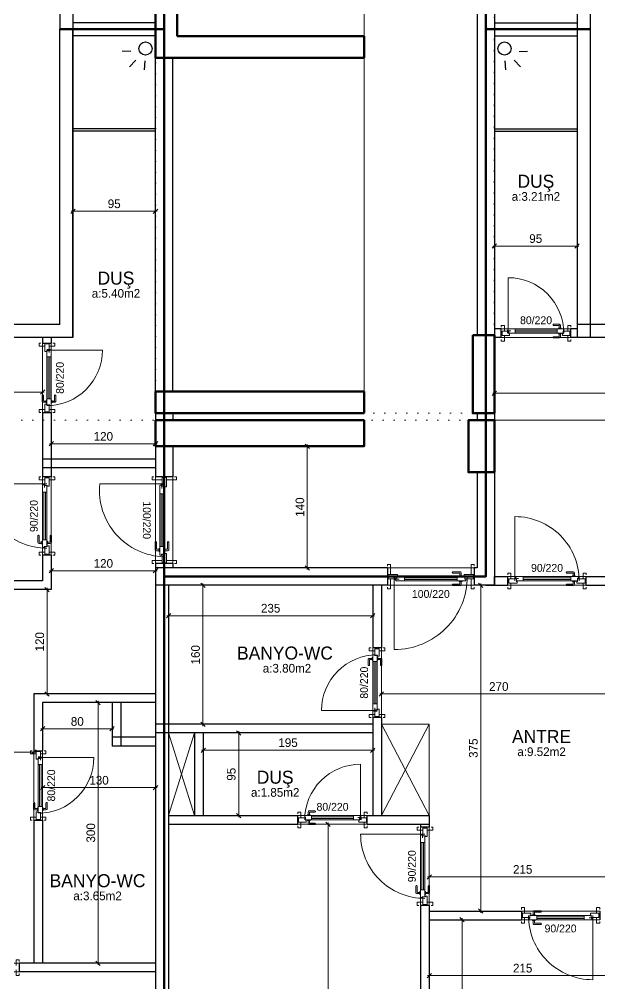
# Model space of a CAD drawing. Header units: centimetres. Extents: x 562865 to 1310255, y -148070 to 32737.
# Drawn here: x 614236 to 614904, y 6662 to 7772 of the extents above; entities that cross this region are included whole.
import ezdxf
from ezdxf.enums import TextEntityAlignment as Align

# ---------------------------------------------------------------- set-up
doc = ezdxf.new("R2010")
doc.units = ezdxf.units.CM
doc.header["$LTSCALE"] = 2.5
doc.linetypes.add('DOT', pattern=[0.25, 0, -0.25])
doc.layers.get('0').update_dxf_attribs({"color": 86})
for name, color, linetype, lineweight in [('ADAKENARI', 18, 'Continuous', 5), ('DUVAR', 4, 'Continuous', 30), ('duvar-kesim', 7, 'Continuous', 0), ('GÖRÜNÜŞLER', 96, 'Continuous', 25), ('iç ölçü', 106, 'Continuous', 18), ('kapi', 9, 'Continuous', 0), ('kolon', 1, 'Continuous', 53)]:
    doc.layers.add(name, color=color, linetype=linetype, lineweight=lineweight)
for name, color, linetype in [('alan', 7, 'Continuous'), ('kapi-yazi', 7, 'Continuous'), ('mahal', 7, 'Continuous')]:
    doc.layers.add(name, color=color, linetype=linetype)
doc.styles.add('PINAR', font='comic.ttf')
doc.dimstyles.new('TEMİZ ÖLÇÜ', dxfattribs={"dimtxt": 10, "dimasz": 5, "dimexe": 1.8, "dimexo": 0.625, "dimgap": 3, "dimtad": 1, "dimdec": 0, "dimrnd": 0.5, "dimzin": 1, "dimdsep": 46, "dimtxsty": 'PINAR', "dimblk": 'OBLIQUE', "dimcen": 0.9, "dimdle": 2, "dimclrd": 256, "dimclre": 256, "dimclrt": 7, "dimadec": 0, "dimazin": 0, "dimtfac": 1, "dimtdec": 0, "dimtofl": 0, "dimtmove": 2, "dimatfit": 2, "dimfxl": 10, "dimfxlon": 1, "dimlwd": -1, "dimlwe": -1, "dimarcsym": 0})

# ---------------------------------------------------------------- blocks, each defined once
blk = doc.blocks.new('_Oblique')
at = {"color": 0, "linetype": 'ByBlock', "lineweight": -2}
blk.add_line((-0.5, -0.5), (0.5, 0.5), dxfattribs=at)
blk = doc.blocks.new('*D941')
at = {"layer": 'Defpoints', "color": 0}
for p in [(614544.3, 7280.3), (614544.3, 7140.3), (614567.7, 7140.3)]:
    blk.add_point(p, dxfattribs=at)
at = {"layer": 'iç ölçü'}
for p, q in [((614567.7, 7282.3), (614567.7, 7138.3)), ((614557.7, 7280.3), (614569.5, 7280.3)), ((614557.7, 7140.3), (614569.5, 7140.3))]:
    blk.add_line(p, q, dxfattribs=at)
at = {"layer": 'iç ölçü', "linetype": 'ByBlock', "xscale": 5, "yscale": 5, "zscale": 5}
for p, rotation in [((614567.7, 7280.3), 90), ((614567.7, 7140.3), 270)]:
    blk.add_blockref('_Oblique', p, dxfattribs=dict(at, rotation=rotation))
at = {"layer": 'iç ölçü', "color": 7, "insert": (614559.3, 7210.3), "char_height": 10, "attachment_point": 5, "rotation": 90, "style": 'PINAR'}
blk.add_mtext('140', dxfattribs=at)
blk = doc.blocks.new('fm-door1')
at = {"linetype": 'Continuous'}
for p, q in [((0, 25), (0, -25)), ((100, 25), (0, 25)), ((80, 32), (80, 0)), ((84, 28), (128, 28)), ((90, 50), (910, 50)), ((90, 50), (90, 30)), ((100, 30), (90, 30)), ((100, 30), (100, -5)), ((100, 30), (100, -5)), ((100, 0), (900, 0)), ((190, 50), (190, 0)), ((810, 50), (810, 0)), ((910, 30), (900, 30)), ((900, 30), (900, -5)), ((900, 25), (1000, 25)), ((910, 50), (910, 30)), ((1000, 25), (1000, -25)), ((110, -25), (0, -25)), ((100, -5), (110, -5)), ((110, -5), (100, -5)), ((110, -5), (110, -25)), ((110, -25), (110, -5)), ((890, -25), (890, -5)), ((890, -5), (900, -5)), ((890, -25), (1000, -25))]:
    blk.add_line(p, q, dxfattribs=at)
at = {"color": 8, "linetype": 'Continuous'}
for p, q in [((190, 35), (810, 35)), ((190, 15), (810, 15))]:
    blk.add_line(p, q, dxfattribs=at)
at = {"linetype": 'Continuous'}
for points in [[(858, 58), (858, 89, 0.414214), (842, 104), (759, 104, 1), (759, 89), (835, 89, -0.414214), (842, 81), (842, 58)], [(858, -8), (858, -39, -0.414214), (842, -54), (759, -54, -1), (759, -39), (835, -39, 0.414214), (842, -31), (842, -8)]]:
    blk.add_lwpolyline(points, format="xyb", dxfattribs=at)
for points in [[(869, 50), (869, 58), (831, 58), (831, 50)], [(869, 0), (869, -8), (831, -8), (831, 0)]]:
    blk.add_lwpolyline(points, dxfattribs=at)
blk.add_circle((84, 32), 4.26, dxfattribs=at)
blk = doc.blocks.new('*D993')
at = {"layer": 'Defpoints', "color": 0}
for p in [(613777.8, 7359.8), (614263.1, 7359.8), (613777.8, 7342.6)]:
    blk.add_point(p, dxfattribs=at)
at = {"layer": 'iç ölçü'}
for p, q in [((613777.8, 7352.6), (613777.8, 7340.8)), ((614263.1, 7352.6), (614263.1, 7340.8)), ((614265.1, 7342.6), (613775.8, 7342.6))]:
    blk.add_line(p, q, dxfattribs=at)
at = {"layer": 'iç ölçü', "linetype": 'ByBlock', "xscale": 5, "yscale": 5, "zscale": 5, "rotation": 180}
blk.add_blockref('_Oblique', (613777.8, 7342.6), dxfattribs=at)
at = {"layer": 'iç ölçü', "linetype": 'ByBlock', "xscale": 5, "yscale": 5, "zscale": 5}
blk.add_blockref('_Oblique', (614263.1, 7342.6), dxfattribs=at)
at = {"layer": 'iç ölçü', "color": 7, "insert": (614020.4, 7351.1), "char_height": 10, "attachment_point": 5, "style": 'PINAR'}
blk.add_mtext('486', dxfattribs=at)
blk = doc.blocks.new('*D996')
at = {"layer": 'Defpoints', "color": 0}
for p in [(614133.1, 6940.1), (614253.1, 6940.1), (614253.1, 6928.4)]:
    blk.add_point(p, dxfattribs=at)
at = {"layer": 'iç ölçü'}
for p, q in [((614133.1, 6938.4), (614133.1, 6926.6)), ((614253.1, 6938.4), (614253.1, 6926.6)), ((614131.1, 6928.4), (614255.1, 6928.4))]:
    blk.add_line(p, q, dxfattribs=at)
at = {"layer": 'iç ölçü', "linetype": 'ByBlock', "xscale": 5, "yscale": 5, "zscale": 5, "rotation": 180}
blk.add_blockref('_Oblique', (614133.1, 6928.4), dxfattribs=at)
at = {"layer": 'iç ölçü', "linetype": 'ByBlock', "xscale": 5, "yscale": 5, "zscale": 5}
blk.add_blockref('_Oblique', (614253.1, 6928.4), dxfattribs=at)
at = {"layer": 'iç ölçü', "color": 7, "insert": (614193.1, 6936.8), "char_height": 10, "attachment_point": 5, "style": 'PINAR'}
blk.add_mtext('120', dxfattribs=at)
blk = doc.blocks.new('*D997')
at = {"layer": 'Defpoints', "color": 0}
for p in [(614268.3, 7115.3), (614273.1, 7115.3), (614263.1, 6995.3)]:
    blk.add_point(p, dxfattribs=at)
at = {"layer": 'iç ölçü'}
for p, q in [((614272.5, 7115.3), (614266.5, 7115.3)), ((614268.3, 6993.3), (614268.3, 7117.3)), ((614263.7, 6995.3), (614270.1, 6995.3))]:
    blk.add_line(p, q, dxfattribs=at)
at = {"layer": 'iç ölçü', "linetype": 'ByBlock', "xscale": 5, "yscale": 5, "zscale": 5}
for p, rotation in [((614268.3, 7115.3), 90), ((614268.3, 6995.3), 270)]:
    blk.add_blockref('_Oblique', p, dxfattribs=dict(at, rotation=rotation))
at = {"layer": 'iç ölçü', "color": 7, "insert": (614259.9, 7055.3), "char_height": 10, "attachment_point": 5, "rotation": 90, "style": 'PINAR'}
blk.add_mtext('120', dxfattribs=at)
blk = doc.blocks.new('*D998')
at = {"layer": 'Defpoints', "color": 0}
for p in [(614273.1, 7143.8), (614393.1, 7137), (614393.1, 7132.8)]:
    blk.add_point(p, dxfattribs=at)
at = {"layer": 'iç ölçü'}
for p, q in [((614273.1, 7143.2), (614273.1, 7135.2)), ((614393.1, 7133.4), (614393.1, 7138.8)), ((614271.1, 7137), (614395.1, 7137))]:
    blk.add_line(p, q, dxfattribs=at)
at = {"layer": 'iç ölçü', "linetype": 'ByBlock', "xscale": 5, "yscale": 5, "zscale": 5, "rotation": 180}
blk.add_blockref('_Oblique', (614273.1, 7137), dxfattribs=at)
at = {"layer": 'iç ölçü', "linetype": 'ByBlock', "xscale": 5, "yscale": 5, "zscale": 5}
blk.add_blockref('_Oblique', (614393.1, 7137), dxfattribs=at)
at = {"layer": 'iç ölçü', "color": 7, "insert": (614333.1, 7145.4), "char_height": 10, "attachment_point": 5, "style": 'PINAR'}
blk.add_mtext('120', dxfattribs=at)
blk = doc.blocks.new('*D1001')
at = {"layer": 'Defpoints', "color": 0}
for p in [(614314.7, 6985.3), (614327.1, 6985.3), (614314.7, 6685.3)]:
    blk.add_point(p, dxfattribs=at)
at = {"layer": 'iç ölçü'}
for p, q in [((614317.1, 6985.3), (614328.9, 6985.3)), ((614327.1, 6683.3), (614327.1, 6987.3)), ((614317.1, 6685.3), (614328.9, 6685.3))]:
    blk.add_line(p, q, dxfattribs=at)
at = {"layer": 'iç ölçü', "linetype": 'ByBlock', "xscale": 5, "yscale": 5, "zscale": 5}
for p, rotation in [((614327.1, 6985.3), 90), ((614327.1, 6685.3), 270)]:
    blk.add_blockref('_Oblique', p, dxfattribs=dict(at, rotation=rotation))
at = {"layer": 'iç ölçü', "color": 7, "insert": (614318.7, 6835.3), "char_height": 10, "attachment_point": 5, "rotation": 90, "style": 'PINAR'}
blk.add_mtext('300', dxfattribs=at)
blk = doc.blocks.new('*D1002')
at = {"layer": 'Defpoints', "color": 0}
for p in [(614263.1, 6889.3), (614393.1, 6889.3), (614393.1, 6887.4)]:
    blk.add_point(p, dxfattribs=at)
at = {"layer": 'iç ölçü'}
for p, q in [((614261.1, 6887.4), (614395.1, 6887.4)), ((614263.1, 6888.7), (614263.1, 6885.6)), ((614393.1, 6888.7), (614393.1, 6885.6))]:
    blk.add_line(p, q, dxfattribs=at)
at = {"layer": 'iç ölçü', "linetype": 'ByBlock', "xscale": 5, "yscale": 5, "zscale": 5, "rotation": 180}
blk.add_blockref('_Oblique', (614263.1, 6887.4), dxfattribs=at)
at = {"layer": 'iç ölçü', "linetype": 'ByBlock', "xscale": 5, "yscale": 5, "zscale": 5}
blk.add_blockref('_Oblique', (614393.1, 6887.4), dxfattribs=at)
at = {"layer": 'iç ölçü', "color": 7, "insert": (614328.1, 6895.8), "char_height": 10, "attachment_point": 5, "style": 'PINAR'}
blk.add_mtext('130', dxfattribs=at)
blk = doc.blocks.new('*D1003')
at = {"layer": 'Defpoints', "color": 0}
for p in [(614263.1, 6953.4), (614343.1, 6955.1), (614343.1, 6953.4)]:
    blk.add_point(p, dxfattribs=at)
at = {"layer": 'iç ölçü'}
for p, q in [((614261.1, 6955.1), (614345.1, 6955.1)), ((614263.1, 6954), (614263.1, 6956.9)), ((614343.1, 6954), (614343.1, 6956.9))]:
    blk.add_line(p, q, dxfattribs=at)
at = {"layer": 'iç ölçü', "linetype": 'ByBlock', "xscale": 5, "yscale": 5, "zscale": 5, "rotation": 180}
blk.add_blockref('_Oblique', (614263.1, 6955.1), dxfattribs=at)
at = {"layer": 'iç ölçü', "linetype": 'ByBlock', "xscale": 5, "yscale": 5, "zscale": 5}
blk.add_blockref('_Oblique', (614343.1, 6955.1), dxfattribs=at)
at = {"layer": 'iç ölçü', "color": 7, "insert": (614303.1, 6963.5), "char_height": 10, "attachment_point": 5, "style": 'PINAR'}
blk.add_mtext('80', dxfattribs=at)
blk = doc.blocks.new('*D1006')
at = {"layer": 'Defpoints', "color": 0}
for p in [(614273.1, 7290.3), (614393.1, 7290.3), (614393.1, 7283.2)]:
    blk.add_point(p, dxfattribs=at)
at = {"layer": 'iç ölçü'}
for p, q in [((614271.1, 7283.2), (614395.1, 7283.2)), ((614273.1, 7289.7), (614273.1, 7281.4)), ((614393.1, 7289.7), (614393.1, 7281.4))]:
    blk.add_line(p, q, dxfattribs=at)
at = {"layer": 'iç ölçü', "linetype": 'ByBlock', "xscale": 5, "yscale": 5, "zscale": 5, "rotation": 180}
blk.add_blockref('_Oblique', (614273.1, 7283.2), dxfattribs=at)
at = {"layer": 'iç ölçü', "linetype": 'ByBlock', "xscale": 5, "yscale": 5, "zscale": 5}
blk.add_blockref('_Oblique', (614393.1, 7283.2), dxfattribs=at)
at = {"layer": 'iç ölçü', "color": 7, "insert": (614333.1, 7291.6), "char_height": 10, "attachment_point": 5, "style": 'PINAR'}
blk.add_mtext('120', dxfattribs=at)
blk = doc.blocks.new('*D1007')
at = {"layer": 'Defpoints', "color": 0}
for p in [(614393.1, 7550.8), (614298.1, 7522.6), (614393.1, 7522.6)]:
    blk.add_point(p, dxfattribs=at)
at = {"layer": 'iç ölçü'}
for p, q in [((614296.1, 7550.8), (614395.1, 7550.8)), ((614298.1, 7540.8), (614298.1, 7552.6)), ((614393.1, 7540.8), (614393.1, 7552.6))]:
    blk.add_line(p, q, dxfattribs=at)
at = {"layer": 'iç ölçü', "linetype": 'ByBlock', "xscale": 5, "yscale": 5, "zscale": 5, "rotation": 180}
blk.add_blockref('_Oblique', (614298.1, 7550.8), dxfattribs=at)
at = {"layer": 'iç ölçü', "linetype": 'ByBlock', "xscale": 5, "yscale": 5, "zscale": 5}
blk.add_blockref('_Oblique', (614393.1, 7550.8), dxfattribs=at)
at = {"layer": 'iç ölçü', "color": 7, "insert": (614345.6, 7559.3), "char_height": 10, "attachment_point": 5, "style": 'PINAR'}
blk.add_mtext('95', dxfattribs=at)
blk = doc.blocks.new('*D1015')
at = {"layer": 'Defpoints', "color": 0}
for p in [(614606.5, 6845.3), (614591.7, 6357.6), (614606.5, 6357.6)]:
    blk.add_point(p, dxfattribs=at)
at = {"layer": 'iç ölçü'}
for p, q in [((614601.7, 6845.3), (614589.9, 6845.3)), ((614591.7, 6847.3), (614591.7, 6355.6)), ((614601.7, 6357.6), (614589.9, 6357.6))]:
    blk.add_line(p, q, dxfattribs=at)
at = {"layer": 'iç ölçü', "linetype": 'ByBlock', "xscale": 5, "yscale": 5, "zscale": 5}
for p, rotation in [((614591.7, 6845.3), 90), ((614591.7, 6357.6), 270)]:
    blk.add_blockref('_Oblique', p, dxfattribs=dict(at, rotation=rotation))
at = {"layer": 'iç ölçü', "color": 7, "insert": (614583.3, 6601.5), "char_height": 10, "attachment_point": 5, "rotation": 90, "style": 'PINAR'}
blk.add_mtext('488', dxfattribs=at)
blk = doc.blocks.new('*D1017')
at = {"layer": 'Defpoints', "color": 0}
for p in [(614783.1, 7337.2), (615383.4, 7341.3), (615383.4, 7334.6)]:
    blk.add_point(p, dxfattribs=at)
at = {"layer": 'iç ölçü'}
for p, q in [((614781.1, 7341.3), (615385.4, 7341.3)), ((614783.1, 7337.8), (614783.1, 7343.1)), ((615383.4, 7335.2), (615383.4, 7343.1))]:
    blk.add_line(p, q, dxfattribs=at)
at = {"layer": 'iç ölçü', "linetype": 'ByBlock', "xscale": 5, "yscale": 5, "zscale": 5, "rotation": 180}
blk.add_blockref('_Oblique', (614783.1, 7341.3), dxfattribs=at)
at = {"layer": 'iç ölçü', "linetype": 'ByBlock', "xscale": 5, "yscale": 5, "zscale": 5}
blk.add_blockref('_Oblique', (615383.4, 7341.3), dxfattribs=at)
at = {"layer": 'iç ölçü', "color": 7, "insert": (615083.3, 7349.8), "char_height": 10, "attachment_point": 5, "style": 'PINAR'}
blk.add_mtext('601', dxfattribs=at)
blk = doc.blocks.new('*D1020')
at = {"layer": 'Defpoints', "color": 0}
for p in [(614923.1, 6671.1), (614708.1, 6670), (614923.1, 6670)]:
    blk.add_point(p, dxfattribs=at)
at = {"layer": 'iç ölçü'}
for p, q in [((614706.1, 6671.1), (614925.1, 6671.1)), ((614708.1, 6670.6), (614708.1, 6672.9)), ((614923.1, 6670.6), (614923.1, 6672.9))]:
    blk.add_line(p, q, dxfattribs=at)
at = {"layer": 'iç ölçü', "linetype": 'ByBlock', "xscale": 5, "yscale": 5, "zscale": 5, "rotation": 180}
blk.add_blockref('_Oblique', (614708.1, 6671.1), dxfattribs=at)
at = {"layer": 'iç ölçü', "linetype": 'ByBlock', "xscale": 5, "yscale": 5, "zscale": 5}
blk.add_blockref('_Oblique', (614923.1, 6671.1), dxfattribs=at)
at = {"layer": 'iç ölçü', "color": 7, "insert": (614815.6, 6679.6), "char_height": 10, "attachment_point": 5, "style": 'PINAR'}
blk.add_mtext('215', dxfattribs=at)
blk = doc.blocks.new('*D1021')
at = {"layer": 'Defpoints', "color": 0}
for p in [(614826.9, 6735.3), (614745.9, 6357.6), (614826.9, 6357.6)]:
    blk.add_point(p, dxfattribs=at)
at = {"layer": 'iç ölçü'}
for p, q in [((614755.9, 6735.3), (614744.1, 6735.3)), ((614745.9, 6737.3), (614745.9, 6355.6)), ((614755.9, 6357.6), (614744.1, 6357.6))]:
    blk.add_line(p, q, dxfattribs=at)
at = {"layer": 'iç ölçü', "linetype": 'ByBlock', "xscale": 5, "yscale": 5, "zscale": 5}
for p, rotation in [((614745.9, 6735.3), 90), ((614745.9, 6357.6), 270)]:
    blk.add_blockref('_Oblique', p, dxfattribs=dict(at, rotation=rotation))
at = {"layer": 'iç ölçü', "color": 7, "insert": (614737.5, 6546.5), "char_height": 10, "attachment_point": 5, "rotation": 90, "style": 'PINAR'}
blk.add_mtext('378', dxfattribs=at)
blk = doc.blocks.new('*D1026')
at = {"layer": 'Defpoints', "color": 0}
for p in [(614488.8, 6950.3), (614502.2, 6950.3), (614502.2, 6855.3)]:
    blk.add_point(p, dxfattribs=at)
at = {"layer": 'iç ölçü'}
for p, q in [((614498.8, 6950.3), (614487, 6950.3)), ((614488.8, 6853.3), (614488.8, 6952.3)), ((614498.8, 6855.3), (614487, 6855.3))]:
    blk.add_line(p, q, dxfattribs=at)
at = {"layer": 'iç ölçü', "linetype": 'ByBlock', "xscale": 5, "yscale": 5, "zscale": 5}
for p, rotation in [((614488.8, 6950.3), 90), ((614488.8, 6855.3), 270)]:
    blk.add_blockref('_Oblique', p, dxfattribs=dict(at, rotation=rotation))
at = {"layer": 'iç ölçü', "color": 7, "insert": (614480.3, 6902.8), "char_height": 10, "attachment_point": 5, "rotation": 90, "style": 'PINAR'}
blk.add_mtext('95', dxfattribs=at)
blk = doc.blocks.new('*D1027')
at = {"layer": 'Defpoints', "color": 0}
for p in [(614448.1, 6928.9), (614643.1, 6930.5), (614643.1, 6928.9)]:
    blk.add_point(p, dxfattribs=at)
at = {"layer": 'iç ölçü'}
for p, q in [((614446.1, 6930.5), (614645.1, 6930.5)), ((614448.1, 6929.5), (614448.1, 6932.3)), ((614643.1, 6929.5), (614643.1, 6932.3))]:
    blk.add_line(p, q, dxfattribs=at)
at = {"layer": 'iç ölçü', "linetype": 'ByBlock', "xscale": 5, "yscale": 5, "zscale": 5, "rotation": 180}
blk.add_blockref('_Oblique', (614448.1, 6930.5), dxfattribs=at)
at = {"layer": 'iç ölçü', "linetype": 'ByBlock', "xscale": 5, "yscale": 5, "zscale": 5}
blk.add_blockref('_Oblique', (614643.1, 6930.5), dxfattribs=at)
at = {"layer": 'iç ölçü', "color": 7, "insert": (614545.6, 6939.1), "char_height": 10, "attachment_point": 5, "style": 'PINAR'}
blk.add_mtext('195', dxfattribs=at)
blk = doc.blocks.new('*D1028')
at = {"layer": 'Defpoints', "color": 0}
for p in [(614447.7, 7120.3), (614462.6, 7120.3), (614462.6, 6960.3)]:
    blk.add_point(p, dxfattribs=at)
at = {"layer": 'iç ölçü'}
for p, q in [((614457.7, 7120.3), (614445.9, 7120.3)), ((614447.7, 6958.3), (614447.7, 7122.3)), ((614457.7, 6960.3), (614445.9, 6960.3))]:
    blk.add_line(p, q, dxfattribs=at)
at = {"layer": 'iç ölçü', "linetype": 'ByBlock', "xscale": 5, "yscale": 5, "zscale": 5}
for p, rotation in [((614447.7, 7120.3), 90), ((614447.7, 6960.3), 270)]:
    blk.add_blockref('_Oblique', p, dxfattribs=dict(at, rotation=rotation))
at = {"layer": 'iç ölçü', "color": 7, "insert": (614439.2, 7040.3), "char_height": 10, "attachment_point": 5, "rotation": 90, "style": 'PINAR'}
blk.add_mtext('160', dxfattribs=at)
blk = doc.blocks.new('*D1029')
at = {"layer": 'Defpoints', "color": 0}
for p in [(614408.1, 7087.9), (614643.1, 7085.3), (614643.1, 7084.3)]:
    blk.add_point(p, dxfattribs=at)
at = {"layer": 'iç ölçü'}
for p, q in [((614406.1, 7085.3), (614645.1, 7085.3)), ((614408.1, 7087.3), (614408.1, 7083.5)), ((614643.1, 7084.9), (614643.1, 7087.1))]:
    blk.add_line(p, q, dxfattribs=at)
at = {"layer": 'iç ölçü', "linetype": 'ByBlock', "xscale": 5, "yscale": 5, "zscale": 5, "rotation": 180}
blk.add_blockref('_Oblique', (614408.1, 7085.3), dxfattribs=at)
at = {"layer": 'iç ölçü', "linetype": 'ByBlock', "xscale": 5, "yscale": 5, "zscale": 5}
blk.add_blockref('_Oblique', (614643.1, 7085.3), dxfattribs=at)
at = {"layer": 'iç ölçü', "color": 7, "insert": (614525.6, 7093.8), "char_height": 10, "attachment_point": 5, "style": 'PINAR'}
blk.add_mtext('235', dxfattribs=at)
blk = doc.blocks.new('*D1030')
at = {"layer": 'Defpoints', "color": 0}
for p in [(614653.1, 6998.7), (614923.1, 6998.7), (614923.1, 6995.2)]:
    blk.add_point(p, dxfattribs=at)
at = {"layer": 'iç ölçü'}
for p, q in [((614651.1, 6995.2), (614925.1, 6995.2)), ((614653.1, 6998), (614653.1, 6993.4)), ((614923.1, 6998), (614923.1, 6993.4))]:
    blk.add_line(p, q, dxfattribs=at)
at = {"layer": 'iç ölçü', "linetype": 'ByBlock', "xscale": 5, "yscale": 5, "zscale": 5, "rotation": 180}
blk.add_blockref('_Oblique', (614653.1, 6995.2), dxfattribs=at)
at = {"layer": 'iç ölçü', "linetype": 'ByBlock', "xscale": 5, "yscale": 5, "zscale": 5}
blk.add_blockref('_Oblique', (614923.1, 6995.2), dxfattribs=at)
at = {"layer": 'iç ölçü', "color": 7, "insert": (614788.1, 7003.7), "char_height": 10, "attachment_point": 5, "style": 'PINAR'}
blk.add_mtext('270', dxfattribs=at)
blk = doc.blocks.new('*D1031')
at = {"layer": 'Defpoints', "color": 0}
for p in [(614767.3, 7120.3), (614783.1, 7120.3), (614788.6, 6745.3)]:
    blk.add_point(p, dxfattribs=at)
at = {"layer": 'iç ölçü'}
for p, q in [((614777.3, 7120.3), (614765.5, 7120.3)), ((614767.3, 6743.3), (614767.3, 7122.3)), ((614777.3, 6745.3), (614765.5, 6745.3))]:
    blk.add_line(p, q, dxfattribs=at)
at = {"layer": 'iç ölçü', "linetype": 'ByBlock', "xscale": 5, "yscale": 5, "zscale": 5}
for p, rotation in [((614767.3, 7120.3), 90), ((614767.3, 6745.3), 270)]:
    blk.add_blockref('_Oblique', p, dxfattribs=dict(at, rotation=rotation))
at = {"layer": 'iç ölçü', "color": 7, "insert": (614758.9, 6932.8), "char_height": 10, "attachment_point": 5, "rotation": 90, "style": 'PINAR'}
blk.add_mtext('375', dxfattribs=at)
blk = doc.blocks.new('*D1032')
at = {"layer": 'Defpoints', "color": 0}
for p in [(614783.1, 7539.3), (614878.1, 7539.3), (614878.1, 7510.6)]:
    blk.add_point(p, dxfattribs=at)
at = {"layer": 'iç ölçü'}
for p, q in [((614783.1, 7520.6), (614783.1, 7508.8)), ((614878.1, 7520.6), (614878.1, 7508.8)), ((614781.1, 7510.6), (614880.1, 7510.6))]:
    blk.add_line(p, q, dxfattribs=at)
at = {"layer": 'iç ölçü', "linetype": 'ByBlock', "xscale": 5, "yscale": 5, "zscale": 5, "rotation": 180}
blk.add_blockref('_Oblique', (614783.1, 7510.6), dxfattribs=at)
at = {"layer": 'iç ölçü', "linetype": 'ByBlock', "xscale": 5, "yscale": 5, "zscale": 5}
blk.add_blockref('_Oblique', (614878.1, 7510.6), dxfattribs=at)
at = {"layer": 'iç ölçü', "color": 7, "insert": (614830.6, 7519.2), "char_height": 10, "attachment_point": 5, "style": 'PINAR'}
blk.add_mtext('95', dxfattribs=at)
blk = doc.blocks.new('*D1033')
at = {"layer": 'Defpoints', "color": 0}
for p in [(614708.1, 6803.9), (614923.1, 6800.6), (614923.1, 6784.7)]:
    blk.add_point(p, dxfattribs=at)
at = {"layer": 'iç ölçü'}
for p, q in [((614708.1, 6794.7), (614708.1, 6782.9)), ((614923.1, 6794.7), (614923.1, 6782.9)), ((614706.1, 6784.7), (614925.1, 6784.7))]:
    blk.add_line(p, q, dxfattribs=at)
at = {"layer": 'iç ölçü', "linetype": 'ByBlock', "xscale": 5, "yscale": 5, "zscale": 5, "rotation": 180}
blk.add_blockref('_Oblique', (614708.1, 6784.7), dxfattribs=at)
at = {"layer": 'iç ölçü', "linetype": 'ByBlock', "xscale": 5, "yscale": 5, "zscale": 5}
blk.add_blockref('_Oblique', (614923.1, 6784.7), dxfattribs=at)
at = {"layer": 'iç ölçü', "color": 7, "insert": (614815.6, 6793.2), "char_height": 10, "attachment_point": 5, "style": 'PINAR'}
blk.add_mtext('215', dxfattribs=at)

msp = doc.modelspace()

# ---------------------------------------------------------------- linework, layer by layer
at = {"layer": 'ADAKENARI', "color": 2, "linetype": 'DOT', "ltscale": 20}
for points in [[(614783.1, 8202.3), (614783.1, 7318.3), (614393.1, 7318.3), (614393.1, 8202.3)], [(615398.4, 6452.6), (615398.4, 7310.3), (613777.8, 7310.3), (613777.8, 6452.6)]]:
    msp.add_lwpolyline(points, close=True, dxfattribs=at)
msp.add_lwpolyline([(614783.1, 7760.3), (614783.1, 7318.3), (614393.1, 7318.3), (614393.1, 7760.3)], dxfattribs=at)
at = {"layer": 'DUVAR'}
for p, q in [((614283.1, 8115.3), (614283.1, 7760.3)), ((614298.1, 8115.3), (614298.1, 7405.3)), ((614878.1, 8115.3), (614878.1, 7405.3)), ((614893.1, 8115.3), (614893.1, 7760.3)), ((614763.1, 8112.3), (614763.1, 7408.3)), ((614783.1, 8112.3), (614783.1, 7408.3)), ((614283.1, 7420.3), (614283.1, 7760.3)), ((614393.1, 7767.8), (614298.1, 7767.8)), ((614298.1, 7405.3), (614298.1, 7760.3)), ((614783.1, 7767.8), (614878.1, 7767.8)), ((614893.1, 7760.3), (614893.1, 7405.3)), ((614393.1, 7752.8), (614298.1, 7752.8)), ((614783.1, 7752.8), (614878.1, 7752.8)), ((614393.1, 7343.3), (614393.1, 7727.3)), ((614413.1, 7343.3), (614413.1, 7727.3)), ((614283.1, 7420.3), (613667.8, 7420.3)), ((614791, 7415.3), (614783.1, 7415.3)), ((614791, 7405.3), (614791, 7415.3)), ((614878.1, 7415.3), (614871, 7415.3)), ((614871, 7405.3), (614871, 7415.3)), ((615508.4, 7420.3), (614878.1, 7420.3)), ((614298.1, 7405.3), (613762.8, 7405.3)), ((614263.1, 7405.3), (614263.1, 7399)), ((614273.1, 7405.3), (614273.1, 7399)), ((614791, 7405.3), (614783.1, 7405.3)), ((614878.1, 7405.3), (614871, 7405.3)), ((615383.4, 7405.3), (614878.1, 7405.3)), ((614263.1, 7399), (614273.1, 7399)), ((614263.1, 7319), (614263.1, 7245)), ((614263.1, 7319), (614273.1, 7319)), ((614273.1, 7319), (614273.1, 7245)), ((614393.1, 7318.3), (614393.1, 7310.3)), ((614393.1, 7318.3), (614393.1, 7310.3)), ((614413.1, 7318.3), (614413.1, 7310.3)), ((614413.1, 7318.3), (614413.1, 7310.3)), ((614763.1, 7318.3), (614763.1, 7311.3)), ((614783.1, 7318.3), (614783.1, 7120.3)), ((614393.1, 7280.3), (614393.1, 7245.2)), ((614413.1, 7280.3), (614413.1, 7245.2)), ((614393.1, 7265.3), (614263.1, 7265.3)), ((614393.1, 7255.3), (614263.1, 7255.3)), ((614763.1, 7250.3), (614763.1, 7140.3)), ((614273.1, 7245), (614263.1, 7245)), ((614413.1, 7245.2), (614393.1, 7245.2)), ((614263.1, 7155), (614263.1, 7125.3)), ((614273.1, 7155), (614263.1, 7155)), ((614273.1, 7155), (614273.1, 7115.3)), ((614393.1, 7145.2), (614393.1, 7120.3)), ((614413.1, 7145.2), (614393.1, 7145.2)), ((614659.9, 7140.3), (614393.1, 7140.3)), ((614413.1, 7145.2), (614413.1, 7140.3)), ((614659.9, 7140.3), (614659.9, 7120.3)), ((614763.1, 7140.3), (614759.9, 7140.3)), ((614759.9, 7140.3), (614759.9, 7120.3)), ((614783.1, 7130.3), (614798.6, 7130.3)), ((614783.1, 7120.3), (614783.1, 7130.3)), ((614798.6, 7120.3), (614798.6, 7130.3)), ((614888.6, 7130.3), (615383.4, 7130.3)), ((614888.6, 7120.3), (614888.6, 7130.3)), ((614263.1, 7125.3), (613667.8, 7125.3)), ((614273.1, 7115.3), (613682.8, 7115.3)), ((614393.1, 7120.3), (614393.1, 6342.6)), ((614659.9, 7120.3), (614393.1, 7120.3)), ((614408.1, 7120.3), (614408.1, 6342.6)), ((614643.1, 7120.3), (614643.1, 7048.2)), ((614653.1, 7120.3), (614653.1, 7048.2)), ((614783.1, 7120.3), (614759.9, 7120.3)), ((614773.1, 7120.3), (614798.6, 7120.3)), ((614773.1, 7120.3), (614773.1, 7120.3)), ((614888.6, 7120.3), (615493.4, 7120.3)), ((614653.1, 7048.2), (614643.1, 7048.2)), ((614253.1, 6995.3), (614253.1, 6929.9)), ((614393.1, 6995.3), (614253.1, 6995.3)), ((614263.1, 6985.3), (614263.1, 6929.9)), ((614393.1, 6985.3), (614263.1, 6985.3)), ((614343.1, 6985.3), (614343.1, 6935.3)), ((614353.1, 6985.3), (614353.1, 6935.3)), ((614643.1, 6960.3), (614393.1, 6960.3)), ((614643.1, 6968.2), (614643.1, 6855.3)), ((614653.1, 6968.2), (614643.1, 6968.2)), ((614653.1, 6968.2), (614653.1, 6855.3)), ((614643.1, 6950.3), (614393.1, 6950.3)), ((614438.1, 6950.3), (614438.1, 6855.3)), ((614448.1, 6950.3), (614448.1, 6855.3)), ((614393.1, 6945.3), (614343.1, 6945.3)), ((614253.1, 6929.9), (614263.1, 6929.9)), ((614393.1, 6935.3), (614343.1, 6935.3)), ((614253.1, 6849.9), (614253.1, 6685.3)), ((614253.1, 6849.9), (614263.1, 6849.9)), ((614263.1, 6849.9), (614263.1, 6685.3)), ((614408.1, 6855.3), (614556.8, 6855.3)), ((614556.8, 6845.3), (614556.8, 6855.3)), ((614636.8, 6855.3), (614708.1, 6855.3)), ((614636.8, 6845.3), (614636.8, 6855.3)), ((614708.1, 6855.3), (614708.1, 6841.9)), ((614408.1, 6845.3), (614556.8, 6845.3)), ((614636.8, 6845.3), (614708.1, 6845.3)), ((614698.1, 6845.3), (614698.1, 6841.9)), ((614708.1, 6841.9), (614698.1, 6841.9)), ((614698.1, 6751.9), (614698.1, 6342.6)), ((614708.1, 6751.9), (614698.1, 6751.9)), ((614708.1, 6751.9), (614708.1, 6342.6)), ((614708.1, 6745.3), (614814.2, 6745.3)), ((614814.2, 6745.3), (614814.2, 6735.3)), ((614904.2, 6745.3), (614904.2, 6735.3)), ((614708.1, 6735.3), (614814.2, 6735.3)), ((614393.1, 6685.3), (614236.4, 6685.3)), ((614236.4, 6685.3), (614236.4, 6675.3)), ((614393.1, 6675.3), (614236.4, 6675.3))]:
    msp.add_line(p, q, dxfattribs=at)
at = {"layer": 'duvar-kesim'}
for p, q in [((614791, 7415.3), (614871, 7415.3)), ((614791, 7405.3), (614871, 7405.3)), ((614263.1, 7399), (614263.1, 7319)), ((614273.1, 7399), (614273.1, 7319)), ((614263.1, 7245), (614263.1, 7155)), ((614273.1, 7245), (614273.1, 7155)), ((614393.1, 7245.2), (614393.1, 7145.2)), ((614413.1, 7245.2), (614413.1, 7145.2)), ((614659.9, 7140.3), (614759.9, 7140.3)), ((614798.6, 7130.3), (614888.6, 7130.3)), ((614659.9, 7120.3), (614759.9, 7120.3)), ((614798.6, 7120.3), (614888.6, 7120.3)), ((614643.1, 6968.2), (614643.1, 7048.2)), ((614653.1, 6968.2), (614653.1, 7048.2)), ((614253.1, 6929.9), (614253.1, 6849.9)), ((614263.1, 6929.9), (614263.1, 6849.9)), ((614636.8, 6855.3), (614556.8, 6855.3)), ((614636.8, 6845.3), (614556.8, 6845.3)), ((614698.1, 6841.9), (614698.1, 6751.9)), ((614708.1, 6841.9), (614708.1, 6751.9)), ((614904.2, 6745.3), (614814.2, 6745.3)), ((614904.2, 6735.3), (614814.2, 6735.3)), ((614146.4, 6685.3), (614236.4, 6685.3)), ((614146.4, 6675.3), (614236.4, 6675.3))]:
    msp.add_line(p, q, dxfattribs=at)
at = {"layer": 'GÖRÜNÜŞLER'}
for p, q in [((614364.6, 7734.6), (614354.9, 7735.1)), ((614811.6, 7734.6), (614821.3, 7735.1)), ((614370.3, 7724.7), (614363.3, 7717.1)), ((614381, 7723.9), (614380.2, 7713.5)), ((614795.2, 7723.9), (614796, 7713.5)), ((614805.9, 7724.7), (614813, 7717.1)), ((614393.1, 7645.8), (614298.1, 7645.8)), ((614393.1, 7642.8), (614298.1, 7642.8)), ((614783.1, 7645.8), (614878.1, 7645.8)), ((614783.1, 7642.8), (614878.1, 7642.8))]:
    msp.add_line(p, q, dxfattribs=at)
for centre in [(614381.5, 7738), (614794.7, 7738)]:
    msp.add_circle(centre, 7.58, dxfattribs=at)
at = {"layer": 'iç ölçü'}
for p, q in [((614633.1, 7752.3), (614633.1, 7952.3)), ((614633.1, 7727.3), (614633.1, 7330.8)), ((614653.1, 6960.3), (614708.1, 6960.3)), ((614708.1, 6960.3), (614653.1, 6855.3)), ((614653.1, 6960.3), (614708.1, 6855.3)), ((614708.1, 6855.3), (614708.1, 6960.3)), ((614438.1, 6855.3), (614408.1, 6950.3)), ((614438.1, 6950.3), (614408.1, 6855.3))]:
    msp.add_line(p, q, dxfattribs=at)
msp.add_lwpolyline([(615398.4, 6452.6), (615398.4, 7310.3), (614783.1, 7310.3), (614783.1, 8210.3)], dxfattribs=at)
at = {"layer": 'kapi'}
for points in [[(614799, 7410.3), (614799, 7474.3, -0.414214), (614863, 7410.3, -0.414214)], [(614268.1, 7391), (614332.1, 7391, -0.414214), (614268.1, 7327, -0.414214)], [(614403.1, 7237.2), (614329.1, 7237.2, 0.43955), (614403.1, 7153.2, 0.414214)], [(614268.1, 7237), (614194.1, 7237, 0.414214), (614268.1, 7163, 0.414214)], [(614806.6, 7125.3), (614806.6, 7199.3, -0.414214), (614880.6, 7125.3, -0.414214)], [(614667.9, 7130.3), (614667.9, 7046.3, 0.414214), (614751.9, 7130.3, 0.414214)], [(614648.1, 6976.2), (614584.1, 6976.2, -0.414214), (614648.1, 7040.2, -0.414214)], [(614258.1, 6921.9), (614322.1, 6921.9, -0.414214), (614258.1, 6857.9, -0.414214)], [(614628.8, 6850.3), (614628.8, 6914.3, 0.414214), (614564.8, 6850.3, 0.414214)], [(614703.1, 6833.9), (614629.1, 6833.9, 0.414214), (614703.1, 6759.9, 0.414214)], [(614896.2, 6740.3), (614896.2, 6666.3, -0.414214), (614822.2, 6740.3, -0.414214)]]:
    msp.add_lwpolyline(points, format="xyb", dxfattribs=at)
for points in [[(614791, 7417.3), (614791, 7419.3), (614794.5, 7419.3), (614794.5, 7412.8)], [(614871, 7417.3), (614871, 7419.3), (614867.5, 7419.3), (614867.5, 7412.8)], [(614791, 7403.3), (614791, 7401.3), (614794.5, 7401.3), (614794.5, 7407.8)], [(614871, 7403.3), (614871, 7401.3), (614867.5, 7401.3), (614867.5, 7407.8)], [(614261.1, 7399), (614259.1, 7399), (614259.1, 7395.5), (614265.6, 7395.5)], [(614275.1, 7399), (614277.1, 7399), (614277.1, 7395.5), (614270.6, 7395.5)], [(614261.1, 7319), (614259.1, 7319), (614259.1, 7322.5), (614265.6, 7322.5)], [(614275.1, 7319), (614277.1, 7319), (614277.1, 7322.5), (614270.6, 7322.5)], [(614261.1, 7245), (614259.1, 7245), (614259.1, 7241.5), (614265.6, 7241.5)], [(614275.1, 7245), (614277.1, 7245), (614277.1, 7241.5), (614270.6, 7241.5)], [(614391.1, 7245.2), (614389.1, 7245.2), (614389.1, 7241.7), (614400.6, 7241.7)], [(614415.1, 7245.2), (614417.1, 7245.2), (614417.1, 7241.7), (614405.6, 7241.7)], [(614261.1, 7155), (614259.1, 7155), (614259.1, 7158.5), (614265.6, 7158.5)], [(614275.1, 7155), (614277.1, 7155), (614277.1, 7158.5), (614270.6, 7158.5)], [(614391.1, 7145.2), (614389.1, 7145.2), (614389.1, 7148.7), (614400.6, 7148.7)], [(614415.1, 7145.2), (614417.1, 7145.2), (614417.1, 7148.7), (614405.6, 7148.7)], [(614659.9, 7142.3), (614659.9, 7144.3), (614663.4, 7144.3), (614663.4, 7132.8)], [(614759.9, 7142.3), (614759.9, 7144.3), (614756.4, 7144.3), (614756.4, 7132.8)], [(614659.9, 7118.3), (614659.9, 7116.3), (614663.4, 7116.3), (614663.4, 7127.8)], [(614759.9, 7118.3), (614759.9, 7116.3), (614756.4, 7116.3), (614756.4, 7127.8)], [(614798.6, 7132.3), (614798.6, 7134.3), (614802.1, 7134.3), (614802.1, 7127.8)], [(614888.6, 7132.3), (614888.6, 7134.3), (614885.1, 7134.3), (614885.1, 7127.8)], [(614798.6, 7118.3), (614798.6, 7116.3), (614802.1, 7116.3), (614802.1, 7122.8)], [(614888.6, 7118.3), (614888.6, 7116.3), (614885.1, 7116.3), (614885.1, 7122.8)], [(614641.1, 7048.2), (614639.1, 7048.2), (614639.1, 7044.7), (614645.6, 7044.7)], [(614655.1, 7048.2), (614657.1, 7048.2), (614657.1, 7044.7), (614650.6, 7044.7)], [(614641.1, 6968.2), (614639.1, 6968.2), (614639.1, 6971.7), (614645.6, 6971.7)], [(614655.1, 6968.2), (614657.1, 6968.2), (614657.1, 6971.7), (614650.6, 6971.7)], [(614251.1, 6929.9), (614249.1, 6929.9), (614249.1, 6926.4), (614255.6, 6926.4)], [(614265.1, 6929.9), (614267.1, 6929.9), (614267.1, 6926.4), (614260.6, 6926.4)], [(614251.1, 6849.9), (614249.1, 6849.9), (614249.1, 6853.4), (614255.6, 6853.4)], [(614265.1, 6849.9), (614267.1, 6849.9), (614267.1, 6853.4), (614260.6, 6853.4)], [(614556.8, 6857.3), (614556.8, 6859.3), (614560.3, 6859.3), (614560.3, 6852.8)], [(614636.8, 6857.3), (614636.8, 6859.3), (614633.3, 6859.3), (614633.3, 6852.8)], [(614556.8, 6843.3), (614556.8, 6841.3), (614560.3, 6841.3), (614560.3, 6847.8)], [(614636.8, 6843.3), (614636.8, 6841.3), (614633.3, 6841.3), (614633.3, 6847.8)], [(614696.1, 6841.9), (614694.1, 6841.9), (614694.1, 6838.4), (614700.6, 6838.4)], [(614710.1, 6841.9), (614712.1, 6841.9), (614712.1, 6838.4), (614705.6, 6838.4)], [(614696.1, 6751.9), (614694.1, 6751.9), (614694.1, 6755.4), (614700.6, 6755.4)], [(614710.1, 6751.9), (614712.1, 6751.9), (614712.1, 6755.4), (614705.6, 6755.4)], [(614814.2, 6747.3), (614814.2, 6749.3), (614817.7, 6749.3), (614817.7, 6742.8)], [(614904.2, 6747.3), (614904.2, 6749.3), (614900.7, 6749.3), (614900.7, 6742.8)], [(614814.2, 6733.3), (614814.2, 6731.3), (614817.7, 6731.3), (614817.7, 6737.8)], [(614904.2, 6733.3), (614904.2, 6731.3), (614900.7, 6731.3), (614900.7, 6737.8)], [(614236.4, 6687.3), (614236.4, 6689.3), (614232.9, 6689.3), (614232.9, 6682.8)], [(614236.4, 6673.3), (614236.4, 6671.3), (614232.9, 6671.3), (614232.9, 6677.8)]]:
    msp.add_lwpolyline(points, dxfattribs=at)
at = {"layer": 'kolon'}
for p, q in [((614393.1, 7727.3), (614393.1, 8202.3)), ((614418.1, 7952.3), (614418.1, 7752.3)), ((614418.1, 7752.3), (614633.1, 7752.3)), ((614633.1, 7752.3), (614633.1, 7727.3)), ((614418.1, 7727.3), (614393.1, 7727.3)), ((614633.1, 7727.3), (614418.1, 7727.3)), ((614393.1, 7343.3), (614633.1, 7343.3)), ((614393.1, 7343.3), (614393.1, 7318.3)), ((614633.1, 7343.3), (614418.1, 7343.3)), ((614633.1, 7343.3), (614633.1, 7318.3)), ((614633.1, 7318.3), (614633.1, 7343.3)), ((614633.1, 7318.3), (614393.1, 7318.3)), ((614393.1, 7318.3), (614633.1, 7318.3))]:
    msp.add_line(p, q, dxfattribs=at)
at = {"layer": 'kolon', "color": 6, "lineweight": 106}
for p, q in [((614403.1, 7760.3), (614283.1, 7760.3)), ((614773.1, 7760.3), (614893.1, 7760.3)), ((614403.1, 7130.3), (614403.1, 6342.6))]:
    msp.add_line(p, q, dxfattribs=at)
msp.add_lwpolyline([(614403.1, 7130.3), (614773.1, 7130.3), (614773.1, 8390.3), (614403.1, 8390.3)], close=True, dxfattribs=at)
at = {"layer": 'kolon'}
for points in [[(614758.1, 7408.3), (614783.1, 7408.3), (614783.1, 7318.3), (614758.1, 7318.3)], [(614393.1, 7310.3), (614393.1, 7280.3), (614633.1, 7280.3), (614633.1, 7310.3)], [(614393.1, 7310.3), (614393.1, 7280.3), (614633.1, 7280.3), (614633.1, 7310.3)], [(614783.1, 7310.3), (614753.1, 7310.3), (614753.1, 7250.3), (614783.1, 7250.3)]]:
    msp.add_lwpolyline(points, close=True, dxfattribs=at)

# ---------------------------------------------------------------- block references
at = {"layer": 'kapi'}
for p, xscale, yscale, zscale in [((614792, 7410.3), 0.07800000000133878, 0.09999999999854481, 0.07800000000000001), ((614660.9, 7130.3), 0.09800000000177533, -0.09999999999854481, 0.098), ((614799.6, 7125.3), 0.08799999999973807, 0.09999999999854481, 0.08800000000000001)]:
    msp.add_blockref('fm-door1', p, dxfattribs=dict(at, xscale=xscale, yscale=yscale, zscale=zscale))
for p, xscale, yscale, zscale, rotation in [((614268.1, 7398), 0.07800000000133878, 0.09999999999854481, 0.07800000000000001, 270), ((614268.1, 7244), 0.08800000000337604, -0.09999999999854481, 0.08800000000000001, 270), ((614403.1, 7244.2), 0.09799999999813735, -0.09999999999854481, 0.098, 270), ((614648.1, 6969.2), 0.07800000000133878, 0.09999999999854481, 0.07800000000000001, 90), ((614258.1, 6928.9), 0.07800000000133878, 0.09999999999854481, 0.07800000000000001, 270), ((614635.8, 6850.3), 0.07800000000133878, -0.09999999999854481, 0.07800000000000001, 180), ((614703.1, 6840.9), 0.08800000000337604, -0.09999999999854481, 0.08800000000000001, 270), ((614903.2, 6740.3), 0.08799999999973807, 0.09999999999854481, 0.08800000000000001, 180)]:
    msp.add_blockref('fm-door1', p, dxfattribs=dict(at, xscale=xscale, yscale=yscale, zscale=zscale, rotation=rotation))

# ---------------------------------------------------------------- texts
at = {"layer": 'alan', "style": 'PINAR'}
for s, p in [('a:3.21m2', (614830.8, 7562.8)), ('a:5.40m2', (614347.6, 7451.3)), ('a:3.80m2', (614544.4, 7019.8)), ('a:9.52m2', (614837.3, 6923.7)), ('a:1.85m2', (614530.8, 6876.9)), ('a:3.65m2', (614326.4, 6757.8))]:
    msp.add_text(s, height=10, dxfattribs=at).set_placement(p, align=Align.CENTER)
at = {"layer": 'kapi-yazi', "style": 'PINAR'}
for s, p in [('80/220', (614831, 7425.3)), ('90/220', (614843.6, 7140.3)), ('100/220', (614709.9, 7110.3))]:
    msp.add_text(s, height=9, dxfattribs=at).set_placement(p, align=Align.MIDDLE_CENTER)
for s, rotation, p in [('80/220', 90, (614283.1, 7359)), ('90/220', 90, (614253.1, 7200)), ('100/220', 270, (614383.1, 7195.2)), ('80/220', 90, (614633.1, 7008.2)), ('80/220', 90, (614273.1, 6889.9)), ('80/220', 0, (614596.8, 6865.3)), ('90/220', 90, (614688.1, 6796.9)), ('90/220', 0, (614859.2, 6725.3))]:
    msp.add_text(s, height=9, rotation=rotation, dxfattribs=at).set_placement(p, align=Align.MIDDLE_CENTER)
at = {"layer": 'mahal', "style": 'PINAR'}
for s, p in [('DUŞ', (614830.8, 7577.8)), ('DUŞ', (614347.6, 7466.3)), ('BANYO-WC', (614542.1, 7034.8)), ('ANTRE', (614837.3, 6938.7)), ('DUŞ', (614530.8, 6891.9)), ('BANYO-WC', (614326.4, 6772.8))]:
    msp.add_text(s, height=15, dxfattribs=at).set_placement(p, align=Align.CENTER)

# ---------------------------------------------------------------- dimensions: what is measured, and where the dimension line sits
at = {"layer": 'iç ölçü'}
for base, p1, p2, picture, middle in [((614393.1, 7550.8), (614298.1, 7522.6), (614393.1, 7522.6), '*D1007', (614345.6, 7559.3)), ((614878.1, 7510.6), (614783.1, 7539.3), (614878.1, 7539.3), '*D1032', (614830.6, 7519.2)), ((613777.8, 7342.6), (614263.1, 7359.8), (613777.8, 7359.8), '*D993', (614020.4, 7351.1)), ((615383.4, 7341.3), (614783.1, 7337.2), (615383.4, 7334.6), '*D1017', (615083.3, 7349.8)), ((614393.1, 7283.2), (614273.1, 7290.3), (614393.1, 7290.3), '*D1006', (614333.1, 7291.6)), ((614393.1, 7137), (614273.1, 7143.8), (614393.1, 7132.8), '*D998', (614333.1, 7145.4)), ((614643.1, 7085.3), (614408.1, 7087.9), (614643.1, 7084.3), '*D1029', (614525.6, 7093.8)), ((614923.1, 6995.2), (614653.1, 6998.7), (614923.1, 6998.7), '*D1030', (614788.1, 7003.7)), ((614343.1, 6955.1), (614263.1, 6953.4), (614343.1, 6953.4), '*D1003', (614303.1, 6963.5)), ((614253.1, 6928.4), (614133.1, 6940.1), (614253.1, 6940.1), '*D996', (614193.1, 6936.8)), ((614643.1, 6930.5), (614448.1, 6928.9), (614643.1, 6928.9), '*D1027', (614545.6, 6939.1)), ((614393.1, 6887.4), (614263.1, 6889.3), (614393.1, 6889.3), '*D1002', (614328.1, 6895.8)), ((614923.1, 6784.7), (614708.1, 6803.9), (614923.1, 6800.6), '*D1033', (614815.6, 6793.2)), ((614923.1, 6671.1), (614708.1, 6670), (614923.1, 6670), '*D1020', (614815.6, 6679.6))]:
    dim = msp.add_linear_dim(base=base, p1=p1, p2=p2, dimstyle='TEMİZ ÖLÇÜ', override={"dimarcsym": 1}, dxfattribs=at)
    dim.commit()
    dim.dimension.update_dxf_attribs({"geometry": picture, "text_midpoint": middle})
for base, p1, p2, picture, middle in [((614567.7, 7140.3), (614544.3, 7280.3), (614544.3, 7140.3), '*D941', (614559.3, 7210.3)), ((614268.3, 7115.3), (614263.1, 6995.3), (614273.1, 7115.3), '*D997', (614259.9, 7055.3)), ((614447.7, 7120.3), (614462.6, 6960.3), (614462.6, 7120.3), '*D1028', (614439.2, 7040.3)), ((614767.3, 7120.3), (614788.6, 6745.3), (614783.1, 7120.3), '*D1031', (614758.9, 6932.8)), ((614327.1, 6985.3), (614314.7, 6685.3), (614314.7, 6985.3), '*D1001', (614318.7, 6835.3)), ((614488.8, 6950.3), (614502.2, 6855.3), (614502.2, 6950.3), '*D1026', (614480.3, 6902.8)), ((614591.7, 6357.6), (614606.5, 6845.3), (614606.5, 6357.6), '*D1015', (614583.3, 6601.5)), ((614745.9, 6357.6), (614826.9, 6735.3), (614826.9, 6357.6), '*D1021', (614737.5, 6546.5))]:
    dim = msp.add_linear_dim(base=base, p1=p1, p2=p2, angle=90, dimstyle='TEMİZ ÖLÇÜ', override={"dimarcsym": 1}, dxfattribs=at)
    dim.commit()
    dim.dimension.update_dxf_attribs({"geometry": picture, "text_midpoint": middle})

doc.saveas('drawing.dxf')
